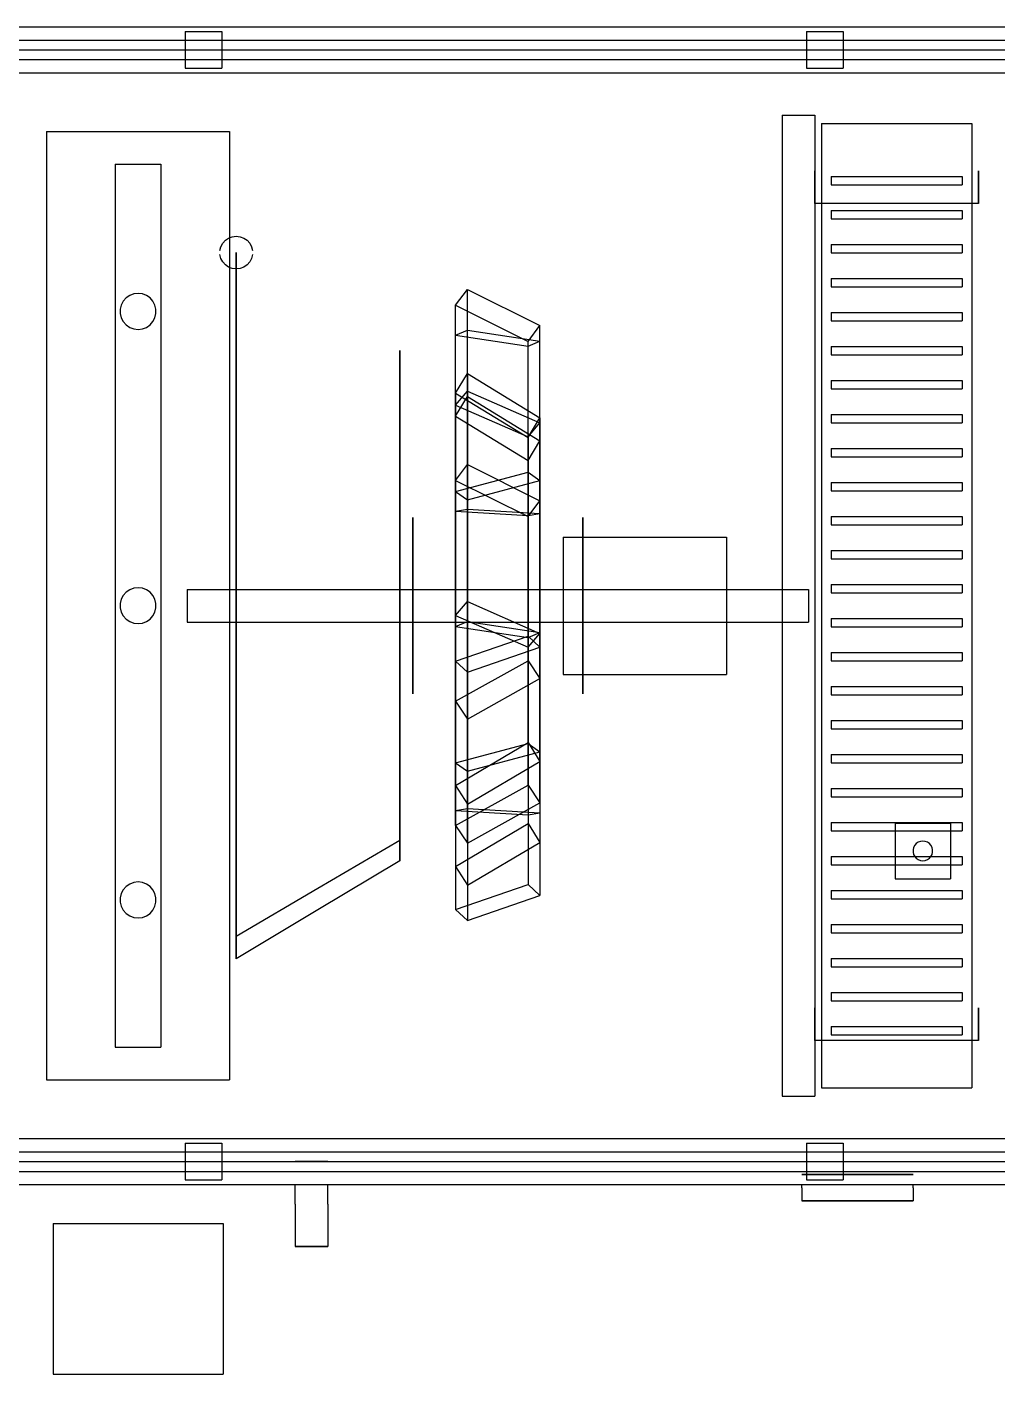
# Model space of a CAD drawing. Header units: millimetres. Extents: x -808 to -5, y -418 to 283.
# Drawn here: x -158.34 to -125.7, y -251.38 to -206.06 of the extents above; entities that cross this region are included whole.
import ezdxf

# ---------------------------------------------------------------- set-up
doc = ezdxf.new("R2010")
doc.units = ezdxf.units.MM
doc.layers.add('HIDDEN', color=8, linetype='Continuous')
doc.layers.add('VISIBLE', color=7, linetype='Continuous')

msp = doc.modelspace()

# ---------------------------------------------------------------- linework, layer by layer
at = {"layer": 'HIDDEN'}
for points in [[(-317.4, -206.059), (-97.4, -206.059)], [(-317.4, -206.059), (-97.4, -206.059)], [(-317.4, -206.059), (-97.4, -206.059)], [(-317.4, -206.499), (-97.4, -206.499)], [(-317.4, -206.499), (-97.4, -206.499)], [(-153.016, -206.213), (-151.784, -206.213)], [(-153.016, -206.213), (-151.784, -206.213)], [(-153.016, -206.213), (-153.016, -207.445)], [(-153.016, -206.213), (-153.016, -207.445)], [(-151.784, -206.213), (-151.784, -207.445)], [(-151.784, -206.213), (-151.784, -207.445)], [(-132.116, -206.213), (-130.884, -206.213)], [(-132.116, -206.213), (-130.884, -206.213)], [(-132.116, -206.213), (-132.116, -207.445)], [(-132.116, -206.213), (-132.116, -207.445)], [(-130.884, -206.213), (-130.884, -207.445)], [(-130.884, -206.213), (-130.884, -207.445)], [(-317.4, -206.829), (-97.4, -206.829)], [(-317.4, -206.829), (-97.4, -206.829)], [(-317.4, -206.829), (-97.4, -206.829)], [(-317.4, -206.829), (-97.4, -206.829)], [(-317.4, -206.829), (-97.4, -206.829)], [(-317.4, -206.829), (-97.4, -206.829)], [(-317.4, -207.159), (-97.4, -207.159)], [(-317.4, -207.159), (-97.4, -207.159)], [(-153.016, -207.445), (-151.784, -207.445)], [(-153.016, -207.445), (-151.784, -207.445)], [(-132.116, -207.445), (-130.884, -207.445)], [(-132.116, -207.445), (-130.884, -207.445)], [(-317.4, -207.599), (-97.4, -207.599)], [(-317.4, -207.599), (-97.4, -207.599)], [(-317.4, -207.599), (-97.4, -207.599)], [(-132.93, -209.029), (-131.83, -209.029)], [(-132.93, -209.029), (-131.83, -209.029)], [(-132.93, -209.029), (-132.93, -242.029)], [(-132.93, -209.029), (-132.93, -242.029)], [(-131.83, -209.029), (-131.83, -242.029)], [(-131.83, -209.029), (-131.83, -242.029)], [(-131.61, -209.304), (-126.55, -209.304)], [(-131.61, -209.304), (-126.55, -209.304)], [(-131.61, -209.304), (-131.61, -241.754)], [(-131.61, -209.304), (-131.61, -241.754)], [(-131.61, -209.304), (-126.55, -209.304)], [(-131.61, -209.304), (-126.55, -209.304)], [(-131.61, -209.304), (-131.61, -241.754)], [(-131.61, -209.304), (-131.61, -241.754)], [(-126.55, -209.304), (-126.55, -241.754)], [(-126.55, -209.304), (-126.55, -241.754)], [(-126.55, -209.304), (-126.55, -241.754)], [(-126.55, -209.304), (-126.55, -241.754)], [(-157.68, -209.579), (-151.52, -209.579)], [(-157.68, -209.579), (-151.52, -209.579)], [(-157.68, -209.579), (-157.68, -241.479)], [(-157.68, -209.579), (-157.68, -241.479)], [(-151.52, -209.579), (-151.52, -241.479)], [(-151.52, -209.579), (-151.52, -241.479)], [(-155.37, -210.679), (-153.83, -210.679)], [(-155.37, -210.679), (-153.83, -210.679)], [(-155.37, -210.679), (-155.37, -240.379)], [(-155.37, -210.679), (-155.37, -240.379)], [(-153.83, -210.679), (-153.83, -240.379)], [(-153.83, -210.679), (-153.83, -240.379)], [(-131.83, -210.899), (-131.83, -210.915)], [(-131.83, -210.915), (-131.83, -210.899)], [(-131.83, -210.899), (-131.83, -210.915)], [(-131.83, -210.915), (-131.83, -210.899)], [(-131.83, -210.915), (-131.83, -210.962)], [(-131.83, -210.962), (-131.83, -210.915)], [(-131.83, -210.915), (-131.83, -210.962)], [(-131.83, -210.962), (-131.83, -210.915)], [(-131.83, -210.962), (-131.83, -211.037)], [(-131.83, -211.037), (-131.83, -210.962)], [(-131.83, -210.962), (-131.83, -211.037)], [(-131.83, -211.037), (-131.83, -210.962)], [(-131.83, -211.037), (-131.83, -211.136)], [(-131.83, -211.136), (-131.83, -211.037)], [(-131.83, -211.037), (-131.83, -211.136)], [(-131.83, -211.136), (-131.83, -211.037)], [(-131.83, -211.136), (-131.83, -211.254)], [(-131.83, -211.254), (-131.83, -211.136)], [(-131.83, -211.136), (-131.83, -211.254)], [(-131.83, -211.254), (-131.83, -211.136)], [(-131.28, -211.091), (-126.88, -211.091)], [(-131.28, -211.091), (-126.88, -211.091)], [(-131.28, -211.091), (-131.28, -211.366)], [(-131.28, -211.091), (-131.28, -211.366)], [(-126.88, -211.091), (-126.88, -211.366)], [(-126.88, -211.091), (-126.88, -211.366)], [(-126.33, -210.899), (-126.33, -210.915)], [(-126.33, -210.915), (-126.33, -210.899)], [(-126.33, -210.899), (-126.33, -210.915)], [(-126.33, -210.915), (-126.33, -210.899)], [(-126.33, -210.915), (-126.33, -210.962)], [(-126.33, -210.962), (-126.33, -210.915)], [(-126.33, -210.915), (-126.33, -210.962)], [(-126.33, -210.962), (-126.33, -210.915)], [(-126.33, -210.962), (-126.33, -211.037)], [(-126.33, -211.037), (-126.33, -210.962)], [(-126.33, -210.962), (-126.33, -211.037)], [(-126.33, -211.037), (-126.33, -210.962)], [(-126.33, -211.037), (-126.33, -211.136)], [(-126.33, -211.136), (-126.33, -211.037)], [(-126.33, -211.037), (-126.33, -211.136)], [(-126.33, -211.136), (-126.33, -211.037)], [(-126.33, -211.136), (-126.33, -211.254)], [(-126.33, -211.254), (-126.33, -211.136)], [(-126.33, -211.136), (-126.33, -211.254)], [(-126.33, -211.254), (-126.33, -211.136)], [(-131.83, -211.254), (-131.83, -211.383)], [(-131.83, -211.383), (-131.83, -211.254)], [(-131.83, -211.254), (-131.83, -211.383)], [(-131.83, -211.383), (-131.83, -211.254)], [(-131.83, -211.383), (-131.83, -211.515)], [(-131.83, -211.515), (-131.83, -211.383)], [(-131.83, -211.383), (-131.83, -211.515)], [(-131.83, -211.515), (-131.83, -211.383)], [(-131.83, -211.515), (-131.83, -211.644)], [(-131.83, -211.644), (-131.83, -211.515)], [(-131.83, -211.515), (-131.83, -211.644)], [(-131.83, -211.644), (-131.83, -211.515)], [(-131.83, -211.644), (-131.83, -211.761)], [(-131.83, -211.761), (-131.83, -211.644)], [(-131.83, -211.644), (-131.83, -211.761)], [(-131.83, -211.761), (-131.83, -211.644)], [(-131.28, -211.366), (-126.88, -211.366)], [(-131.28, -211.366), (-126.88, -211.366)], [(-126.33, -211.254), (-126.33, -211.383)], [(-126.33, -211.383), (-126.33, -211.254)], [(-126.33, -211.254), (-126.33, -211.383)], [(-126.33, -211.383), (-126.33, -211.254)], [(-126.33, -211.383), (-126.33, -211.515)], [(-126.33, -211.515), (-126.33, -211.383)], [(-126.33, -211.383), (-126.33, -211.515)], [(-126.33, -211.515), (-126.33, -211.383)], [(-126.33, -211.515), (-126.33, -211.644)], [(-126.33, -211.644), (-126.33, -211.515)], [(-126.33, -211.515), (-126.33, -211.644)], [(-126.33, -211.644), (-126.33, -211.515)], [(-126.33, -211.644), (-126.33, -211.761)], [(-126.33, -211.761), (-126.33, -211.644)], [(-126.33, -211.644), (-126.33, -211.761)], [(-126.33, -211.761), (-126.33, -211.644)], [(-131.83, -211.761), (-131.83, -211.861)], [(-131.83, -211.861), (-131.83, -211.761)], [(-131.83, -211.761), (-131.83, -211.861)], [(-131.83, -211.861), (-131.83, -211.761)], [(-131.83, -211.861), (-131.83, -211.936)], [(-131.83, -211.936), (-131.83, -211.861)], [(-131.83, -211.861), (-131.83, -211.936)], [(-131.83, -211.936), (-131.83, -211.861)], [(-131.83, -211.936), (-131.83, -211.983)], [(-131.83, -211.983), (-131.83, -211.936)], [(-131.83, -211.936), (-131.83, -211.983)], [(-131.83, -211.983), (-131.83, -211.936)], [(-131.83, -211.983), (-131.83, -211.999)], [(-131.83, -211.999), (-131.83, -211.983)], [(-131.83, -211.983), (-131.83, -211.999)], [(-131.83, -211.999), (-131.83, -211.983)], [(-126.33, -211.999), (-131.83, -211.999)], [(-126.33, -211.999), (-131.83, -211.999)], [(-126.33, -211.761), (-126.33, -211.861)], [(-126.33, -211.861), (-126.33, -211.761)], [(-126.33, -211.761), (-126.33, -211.861)], [(-126.33, -211.861), (-126.33, -211.761)], [(-126.33, -211.861), (-126.33, -211.936)], [(-126.33, -211.936), (-126.33, -211.861)], [(-126.33, -211.861), (-126.33, -211.936)], [(-126.33, -211.936), (-126.33, -211.861)], [(-126.33, -211.936), (-126.33, -211.983)], [(-126.33, -211.983), (-126.33, -211.936)], [(-126.33, -211.936), (-126.33, -211.983)], [(-126.33, -211.983), (-126.33, -211.936)], [(-126.33, -211.983), (-126.33, -211.999)], [(-126.33, -211.999), (-126.33, -211.983)], [(-126.33, -211.983), (-126.33, -211.999)], [(-126.33, -211.999), (-126.33, -211.983)], [(-131.28, -212.235), (-126.88, -212.235)], [(-131.28, -212.235), (-126.88, -212.235)], [(-131.28, -212.235), (-131.28, -212.51)], [(-131.28, -212.235), (-131.28, -212.51)], [(-131.28, -212.51), (-126.88, -212.51)], [(-131.28, -212.51), (-126.88, -212.51)], [(-126.88, -212.235), (-126.88, -212.51)], [(-126.88, -212.235), (-126.88, -212.51)], [(-151.846, -213.583), (-151.814, -213.454)], [(-151.814, -213.454), (-151.753, -213.336)], [(-151.753, -213.336), (-151.665, -213.237)], [(-151.665, -213.237), (-151.556, -213.162)], [(-151.556, -213.162), (-151.432, -213.115)], [(-151.432, -213.115), (-151.3, -213.099)], [(-151.3, -213.099), (-151.168, -213.115)], [(-151.168, -213.115), (-151.044, -213.162)], [(-151.044, -213.162), (-150.935, -213.237)], [(-150.935, -213.237), (-150.847, -213.336)], [(-150.847, -213.336), (-150.786, -213.454)], [(-150.786, -213.454), (-150.754, -213.583)], [(-131.28, -213.379), (-126.88, -213.379)], [(-131.28, -213.379), (-126.88, -213.379)], [(-131.28, -213.379), (-131.28, -213.654)], [(-131.28, -213.379), (-131.28, -213.654)], [(-126.88, -213.379), (-126.88, -213.654)], [(-126.88, -213.379), (-126.88, -213.654)], [(-151.814, -213.844), (-151.846, -213.715)], [(-151.753, -213.961), (-151.814, -213.844)], [(-151.3, -213.649), (-151.3, -213.994)], [(-151.3, -213.994), (-151.3, -213.649)], [(-150.786, -213.844), (-150.847, -213.961)], [(-150.754, -213.715), (-150.786, -213.844)], [(-131.28, -213.654), (-126.88, -213.654)], [(-131.28, -213.654), (-126.88, -213.654)], [(-151.665, -214.061), (-151.753, -213.961)], [(-151.556, -214.136), (-151.665, -214.061)], [(-151.432, -214.183), (-151.556, -214.136)], [(-151.3, -214.199), (-151.432, -214.183)], [(-151.3, -213.994), (-151.3, -215.01)], [(-151.3, -215.01), (-151.3, -213.994)], [(-151.168, -214.183), (-151.3, -214.199)], [(-151.044, -214.136), (-151.168, -214.183)], [(-150.935, -214.061), (-151.044, -214.136)], [(-150.847, -213.961), (-150.935, -214.061)], [(-151.3, -214.394), (-151.3, -214.718)], [(-151.3, -214.718), (-151.3, -214.394)], [(-151.3, -214.718), (-151.3, -215.669)], [(-151.3, -215.669), (-151.3, -214.718)], [(-131.28, -214.523), (-126.88, -214.523)], [(-131.28, -214.523), (-126.88, -214.523)], [(-131.28, -214.523), (-131.28, -214.798)], [(-131.28, -214.523), (-131.28, -214.798)], [(-131.28, -214.798), (-126.88, -214.798)], [(-131.28, -214.798), (-126.88, -214.798)], [(-126.88, -214.523), (-126.88, -214.798)], [(-126.88, -214.523), (-126.88, -214.798)], [(-155.001, -215.176), (-155.098, -215.285)], [(-155.001, -215.176), (-155.098, -215.285)], [(-154.881, -215.093), (-155.001, -215.176)], [(-154.881, -215.093), (-155.001, -215.176)], [(-154.745, -215.041), (-154.881, -215.093)], [(-154.745, -215.041), (-154.881, -215.093)], [(-154.6, -215.024), (-154.745, -215.041)], [(-154.6, -215.024), (-154.745, -215.041)], [(-154.455, -215.041), (-154.6, -215.024)], [(-154.455, -215.041), (-154.6, -215.024)], [(-154.319, -215.093), (-154.455, -215.041)], [(-154.319, -215.093), (-154.455, -215.041)], [(-154.199, -215.176), (-154.319, -215.093)], [(-154.199, -215.176), (-154.319, -215.093)], [(-154.102, -215.285), (-154.199, -215.176)], [(-154.102, -215.285), (-154.199, -215.176)], [(-151.3, -215.01), (-151.3, -216.637)], [(-151.3, -216.637), (-151.3, -215.01)], [(-143.92, -215.422), (-143.518, -214.888)], [(-143.518, -214.888), (-141.08, -216.104)], [(-143.518, -220.782), (-143.518, -214.888)], [(-155.166, -215.414), (-155.201, -215.556)], [(-155.166, -215.414), (-155.201, -215.556)], [(-155.201, -215.556), (-155.201, -215.702)], [(-155.201, -215.556), (-155.201, -215.702)], [(-155.201, -215.702), (-155.166, -215.843)], [(-155.201, -215.702), (-155.166, -215.843)], [(-155.098, -215.285), (-155.166, -215.414)], [(-155.098, -215.285), (-155.166, -215.414)], [(-154.034, -215.414), (-154.102, -215.285)], [(-154.034, -215.414), (-154.102, -215.285)], [(-153.999, -215.556), (-154.034, -215.414)], [(-153.999, -215.556), (-154.034, -215.414)], [(-154.034, -215.843), (-153.999, -215.702)], [(-154.034, -215.843), (-153.999, -215.702)], [(-153.999, -215.702), (-153.999, -215.556)], [(-153.999, -215.702), (-153.999, -215.556)], [(-151.3, -215.669), (-151.3, -217.194)], [(-151.3, -217.194), (-151.3, -215.669)], [(-143.92, -215.422), (-141.482, -216.637)], [(-143.92, -221.315), (-143.92, -215.422)], [(-131.28, -215.667), (-126.88, -215.667)], [(-131.28, -215.667), (-126.88, -215.667)], [(-131.28, -215.667), (-131.28, -215.942)], [(-131.28, -215.667), (-131.28, -215.942)], [(-126.88, -215.667), (-126.88, -215.942)], [(-126.88, -215.667), (-126.88, -215.942)], [(-155.166, -215.843), (-155.098, -215.973)], [(-155.166, -215.843), (-155.098, -215.973)], [(-155.098, -215.973), (-155.001, -216.082)], [(-155.098, -215.973), (-155.001, -216.082)], [(-155.001, -216.082), (-154.881, -216.165)], [(-155.001, -216.082), (-154.881, -216.165)], [(-154.881, -216.165), (-154.745, -216.216)], [(-154.881, -216.165), (-154.745, -216.216)], [(-154.455, -216.216), (-154.319, -216.165)], [(-154.455, -216.216), (-154.319, -216.165)], [(-154.319, -216.165), (-154.199, -216.082)], [(-154.319, -216.165), (-154.199, -216.082)], [(-154.199, -216.082), (-154.102, -215.973)], [(-154.199, -216.082), (-154.102, -215.973)], [(-154.102, -215.973), (-154.034, -215.843)], [(-154.102, -215.973), (-154.034, -215.843)], [(-141.482, -216.637), (-141.08, -216.104)], [(-141.08, -221.997), (-141.08, -216.104)], [(-131.28, -215.942), (-126.88, -215.942)], [(-131.28, -215.942), (-126.88, -215.942)], [(-154.745, -216.216), (-154.6, -216.234)], [(-154.745, -216.216), (-154.6, -216.234)], [(-154.6, -216.234), (-154.455, -216.216)], [(-154.6, -216.234), (-154.455, -216.216)], [(-143.92, -216.424), (-143.518, -216.261)], [(-143.92, -216.424), (-141.482, -216.795)], [(-143.92, -226.226), (-143.92, -216.424)], [(-143.518, -216.261), (-141.08, -216.632)], [(-143.518, -226.063), (-143.518, -216.261)], [(-151.3, -216.637), (-151.3, -218.78)], [(-151.3, -218.78), (-151.3, -216.637)], [(-145.8, -216.949), (-145.8, -217.198)], [(-145.8, -217.198), (-145.8, -216.949)], [(-141.482, -216.795), (-141.08, -216.632)], [(-141.482, -222.531), (-141.482, -216.637)], [(-141.482, -226.598), (-141.482, -216.795)], [(-141.08, -226.435), (-141.08, -216.632)], [(-131.28, -216.811), (-126.88, -216.811)], [(-131.28, -216.811), (-126.88, -216.811)], [(-131.28, -216.811), (-131.28, -217.086)], [(-131.28, -216.811), (-131.28, -217.086)], [(-126.88, -216.811), (-126.88, -217.086)], [(-126.88, -216.811), (-126.88, -217.086)], [(-151.3, -217.194), (-151.3, -219.204)], [(-151.3, -219.204), (-151.3, -217.194)], [(-145.8, -217.198), (-145.8, -217.932)], [(-145.8, -217.932), (-145.8, -217.198)], [(-131.28, -217.086), (-126.88, -217.086)], [(-131.28, -217.086), (-126.88, -217.086)], [(-145.8, -217.629), (-145.8, -217.859)], [(-145.8, -217.859), (-145.8, -217.629)], [(-145.8, -217.859), (-145.8, -218.534)], [(-145.8, -218.534), (-145.8, -217.859)], [(-145.8, -217.932), (-145.8, -219.107)], [(-145.8, -219.107), (-145.8, -217.932)], [(-143.92, -218.376), (-143.518, -217.721)], [(-143.518, -217.721), (-141.08, -219.212)], [(-143.518, -217.721), (-143.518, -218.495)], [(-131.28, -217.955), (-126.88, -217.955)], [(-131.28, -217.955), (-126.88, -217.955)], [(-131.28, -217.955), (-131.28, -218.23)], [(-131.28, -217.955), (-131.28, -218.23)], [(-126.88, -217.955), (-126.88, -218.23)], [(-126.88, -217.955), (-126.88, -218.23)], [(-143.92, -218.783), (-143.518, -218.314)], [(-143.92, -218.376), (-141.482, -219.866)], [(-143.92, -218.376), (-143.92, -219.15)], [(-143.518, -218.314), (-141.08, -219.383)], [(-143.518, -218.314), (-143.518, -225.393)], [(-131.28, -218.23), (-126.88, -218.23)], [(-131.28, -218.23), (-126.88, -218.23)], [(-151.3, -218.78), (-151.3, -221.316)], [(-151.3, -221.316), (-151.3, -218.78)], [(-145.8, -218.534), (-145.8, -219.616)], [(-145.8, -219.616), (-145.8, -218.534)], [(-143.92, -219.15), (-143.518, -218.495)], [(-143.92, -218.783), (-141.482, -219.852)], [(-143.92, -218.783), (-143.92, -225.862)], [(-143.518, -218.495), (-141.08, -219.986)], [(-151.3, -219.204), (-151.3, -221.58)], [(-151.3, -221.58), (-151.3, -219.204)], [(-145.8, -219.107), (-145.8, -220.655)], [(-145.8, -220.655), (-145.8, -219.107)], [(-143.92, -219.15), (-141.482, -220.64)], [(-141.482, -219.866), (-141.08, -219.212)], [(-141.08, -219.212), (-141.08, -219.986)], [(-131.28, -219.099), (-126.88, -219.099)], [(-131.28, -219.099), (-126.88, -219.099)], [(-131.28, -219.099), (-131.28, -219.374)], [(-131.28, -219.099), (-131.28, -219.374)], [(-126.88, -219.099), (-126.88, -219.374)], [(-126.88, -219.099), (-126.88, -219.374)], [(-145.8, -219.616), (-145.8, -221.041)], [(-145.8, -221.041), (-145.8, -219.616)], [(-141.482, -219.852), (-141.08, -219.383)], [(-141.08, -219.383), (-141.08, -226.461)], [(-131.28, -219.374), (-126.88, -219.374)], [(-131.28, -219.374), (-126.88, -219.374)], [(-141.482, -219.852), (-141.482, -226.93)], [(-141.482, -219.866), (-141.482, -220.64)], [(-141.482, -220.64), (-141.08, -219.986)], [(-131.28, -220.243), (-126.88, -220.243)], [(-131.28, -220.243), (-126.88, -220.243)], [(-131.28, -220.243), (-131.28, -220.518)], [(-131.28, -220.243), (-131.28, -220.518)], [(-126.88, -220.243), (-126.88, -220.518)], [(-126.88, -220.243), (-126.88, -220.518)], [(-145.8, -220.655), (-145.8, -222.486)], [(-145.8, -222.486), (-145.8, -220.655)], [(-131.28, -220.518), (-126.88, -220.518)], [(-131.28, -220.518), (-126.88, -220.518)], [(-145.8, -221.041), (-145.8, -222.728)], [(-145.8, -222.728), (-145.8, -221.041)], [(-143.92, -221.315), (-143.518, -220.782)], [(-143.92, -221.686), (-141.482, -221.039)], [(-143.518, -220.782), (-141.08, -221.997)], [(-141.482, -230.165), (-141.482, -221.039)], [(-141.482, -221.039), (-141.08, -221.323)], [(-151.3, -221.316), (-151.3, -224.097)], [(-151.3, -224.097), (-151.3, -221.316)], [(-151.3, -221.58), (-151.3, -224.187)], [(-151.3, -224.187), (-151.3, -221.58)], [(-143.92, -221.315), (-141.482, -222.531)], [(-143.518, -221.969), (-141.08, -221.323)], [(-141.08, -230.449), (-141.08, -221.323)], [(-131.28, -221.387), (-126.88, -221.387)], [(-131.28, -221.387), (-126.88, -221.387)], [(-131.28, -221.387), (-131.28, -221.662)], [(-131.28, -221.387), (-131.28, -221.662)], [(-126.88, -221.387), (-126.88, -221.662)], [(-126.88, -221.387), (-126.88, -221.662)], [(-143.92, -230.811), (-143.92, -221.686)], [(-143.92, -221.686), (-143.518, -221.969)], [(-143.518, -231.095), (-143.518, -221.969)], [(-141.482, -222.531), (-141.08, -221.997)], [(-131.28, -221.662), (-126.88, -221.662)], [(-131.28, -221.662), (-126.88, -221.662)], [(-145.8, -222.486), (-145.8, -224.495)], [(-145.8, -224.495), (-145.8, -222.486)], [(-143.92, -222.347), (-143.518, -222.283)], [(-143.92, -222.347), (-141.482, -222.493)], [(-143.92, -222.347), (-143.92, -232.419)], [(-143.518, -222.283), (-141.08, -222.429)], [(-143.518, -222.283), (-143.518, -232.354)], [(-141.482, -222.493), (-141.08, -222.429)], [(-141.482, -222.493), (-141.482, -232.565)], [(-141.08, -222.429), (-141.08, -232.501)], [(-145.8, -222.728), (-145.8, -224.577)], [(-145.8, -224.577), (-145.8, -222.728)], [(-145.36, -222.559), (-145.36, -222.642)], [(-145.36, -222.648), (-145.36, -222.559)], [(-145.36, -222.642), (-145.36, -222.894)], [(-145.36, -222.905), (-145.36, -222.648)], [(-145.36, -222.894), (-145.36, -223.298)], [(-145.36, -223.314), (-145.36, -222.905)], [(-139.64, -222.559), (-139.64, -222.642)], [(-139.64, -222.648), (-139.64, -222.559)], [(-139.64, -222.642), (-139.64, -222.894)], [(-139.64, -222.905), (-139.64, -222.648)], [(-139.64, -222.894), (-139.64, -223.298)], [(-139.64, -223.314), (-139.64, -222.905)], [(-131.28, -222.531), (-126.88, -222.531)], [(-131.28, -222.531), (-126.88, -222.531)], [(-131.28, -222.531), (-131.28, -222.806)], [(-131.28, -222.531), (-131.28, -222.806)], [(-131.28, -222.806), (-126.88, -222.806)], [(-131.28, -222.806), (-126.88, -222.806)], [(-126.88, -222.531), (-126.88, -222.806)], [(-126.88, -222.531), (-126.88, -222.806)], [(-145.36, -223.298), (-145.36, -223.832)], [(-145.36, -223.852), (-145.36, -223.314)], [(-140.3, -223.219), (-134.8, -223.219)], [(-140.3, -223.219), (-134.8, -223.219)], [(-140.3, -223.219), (-140.3, -227.839)], [(-140.3, -223.219), (-140.3, -227.839)], [(-139.64, -223.298), (-139.64, -223.832)], [(-139.64, -223.852), (-139.64, -223.314)], [(-134.8, -223.219), (-134.8, -227.839)], [(-134.8, -223.219), (-134.8, -227.839)], [(-145.36, -223.832), (-145.36, -224.465)], [(-145.36, -224.487), (-145.36, -223.852)], [(-139.64, -223.832), (-139.64, -224.465)], [(-139.64, -224.487), (-139.64, -223.852)], [(-131.28, -223.675), (-126.88, -223.675)], [(-131.28, -223.675), (-126.88, -223.675)], [(-131.28, -223.675), (-131.28, -223.95)], [(-131.28, -223.675), (-131.28, -223.95)], [(-126.88, -223.675), (-126.88, -223.95)], [(-126.88, -223.675), (-126.88, -223.95)], [(-151.3, -224.097), (-151.3, -226.961)], [(-151.3, -226.961), (-151.3, -224.097)], [(-151.3, -224.187), (-151.3, -226.871)], [(-151.3, -226.871), (-151.3, -224.187)], [(-131.28, -223.95), (-126.88, -223.95)], [(-131.28, -223.95), (-126.88, -223.95)], [(-145.8, -224.495), (-145.8, -226.563)], [(-145.8, -226.563), (-145.8, -224.495)], [(-145.8, -224.577), (-145.8, -226.481)], [(-145.8, -226.481), (-145.8, -224.577)], [(-145.36, -224.465), (-145.36, -225.159)], [(-145.36, -225.183), (-145.36, -224.487)], [(-139.64, -224.465), (-139.64, -225.159)], [(-139.64, -225.183), (-139.64, -224.487)], [(-155.098, -225.185), (-155.166, -225.314)], [(-155.098, -225.185), (-155.166, -225.314)], [(-155.001, -225.076), (-155.098, -225.185)], [(-155.001, -225.076), (-155.098, -225.185)], [(-154.881, -224.993), (-155.001, -225.076)], [(-154.881, -224.993), (-155.001, -225.076)], [(-154.745, -224.941), (-154.881, -224.993)], [(-154.745, -224.941), (-154.881, -224.993)], [(-154.6, -224.924), (-154.745, -224.941)], [(-154.6, -224.924), (-154.745, -224.941)], [(-154.455, -224.941), (-154.6, -224.924)], [(-154.455, -224.941), (-154.6, -224.924)], [(-154.319, -224.993), (-154.455, -224.941)], [(-154.319, -224.993), (-154.455, -224.941)], [(-154.199, -225.076), (-154.319, -224.993)], [(-154.199, -225.076), (-154.319, -224.993)], [(-154.102, -225.185), (-154.199, -225.076)], [(-154.102, -225.185), (-154.199, -225.076)], [(-154.034, -225.314), (-154.102, -225.185)], [(-154.034, -225.314), (-154.102, -225.185)], [(-152.95, -224.979), (-132.05, -224.979)], [(-152.95, -224.979), (-132.05, -224.979)], [(-152.95, -224.979), (-152.95, -226.079)], [(-152.95, -224.979), (-152.95, -226.079)], [(-145.36, -225.159), (-145.36, -225.875)], [(-145.36, -225.899), (-145.36, -225.183)], [(-139.64, -225.159), (-139.64, -225.875)], [(-139.64, -225.899), (-139.64, -225.183)], [(-132.05, -224.979), (-132.05, -226.079)], [(-132.05, -224.979), (-132.05, -226.079)], [(-131.28, -224.819), (-126.88, -224.819)], [(-131.28, -224.819), (-126.88, -224.819)], [(-131.28, -224.819), (-131.28, -225.094)], [(-131.28, -224.819), (-131.28, -225.094)], [(-131.28, -225.094), (-126.88, -225.094)], [(-131.28, -225.094), (-126.88, -225.094)], [(-126.88, -224.819), (-126.88, -225.094)], [(-126.88, -224.819), (-126.88, -225.094)], [(-155.166, -225.314), (-155.201, -225.456)], [(-155.166, -225.314), (-155.201, -225.456)], [(-155.201, -225.456), (-155.201, -225.602)], [(-155.201, -225.456), (-155.201, -225.602)], [(-155.201, -225.602), (-155.166, -225.743)], [(-155.201, -225.602), (-155.166, -225.743)], [(-153.999, -225.456), (-154.034, -225.314)], [(-153.999, -225.456), (-154.034, -225.314)], [(-154.034, -225.743), (-153.999, -225.602)], [(-154.034, -225.743), (-153.999, -225.602)], [(-153.999, -225.602), (-153.999, -225.456)], [(-153.999, -225.602), (-153.999, -225.456)], [(-143.92, -225.862), (-143.518, -225.393)], [(-143.518, -225.393), (-141.08, -226.461)], [(-155.166, -225.743), (-155.098, -225.873)], [(-155.166, -225.743), (-155.098, -225.873)], [(-155.098, -225.873), (-155.001, -225.982)], [(-155.098, -225.873), (-155.001, -225.982)], [(-155.001, -225.982), (-154.881, -226.065)], [(-155.001, -225.982), (-154.881, -226.065)], [(-154.881, -226.065), (-154.745, -226.116)], [(-154.881, -226.065), (-154.745, -226.116)], [(-154.745, -226.116), (-154.6, -226.134)], [(-154.745, -226.116), (-154.6, -226.134)], [(-154.6, -226.134), (-154.455, -226.116)], [(-154.6, -226.134), (-154.455, -226.116)], [(-154.455, -226.116), (-154.319, -226.065)], [(-154.455, -226.116), (-154.319, -226.065)], [(-154.319, -226.065), (-154.199, -225.982)], [(-154.319, -226.065), (-154.199, -225.982)], [(-154.199, -225.982), (-154.102, -225.873)], [(-154.199, -225.982), (-154.102, -225.873)], [(-154.102, -225.873), (-154.034, -225.743)], [(-154.102, -225.873), (-154.034, -225.743)], [(-152.95, -226.079), (-132.05, -226.079)], [(-152.95, -226.079), (-132.05, -226.079)], [(-145.36, -225.875), (-145.36, -226.571)], [(-145.36, -226.593), (-145.36, -225.899)], [(-143.92, -225.862), (-141.482, -226.93)], [(-143.92, -226.226), (-143.518, -226.063)], [(-143.518, -226.063), (-141.08, -226.435)], [(-139.64, -225.875), (-139.64, -226.571)], [(-139.64, -226.593), (-139.64, -225.899)], [(-131.28, -225.963), (-126.88, -225.963)], [(-131.28, -225.963), (-126.88, -225.963)], [(-131.28, -225.963), (-131.28, -226.238)], [(-131.28, -225.963), (-131.28, -226.238)], [(-126.88, -225.963), (-126.88, -226.238)], [(-126.88, -225.963), (-126.88, -226.238)], [(-145.8, -226.481), (-145.8, -228.33)], [(-145.8, -228.33), (-145.8, -226.481)], [(-145.8, -226.563), (-145.8, -228.571)], [(-145.8, -228.571), (-145.8, -226.563)], [(-145.36, -226.571), (-145.36, -227.206)], [(-145.36, -227.226), (-145.36, -226.593)], [(-143.92, -226.226), (-141.482, -226.598)], [(-143.92, -227.4), (-141.482, -226.555)], [(-141.482, -226.598), (-141.08, -226.435)], [(-141.482, -226.93), (-141.08, -226.461)], [(-141.482, -226.555), (-141.482, -234.907)], [(-141.482, -226.555), (-141.08, -226.926)], [(-139.64, -226.571), (-139.64, -227.206)], [(-139.64, -227.226), (-139.64, -226.593)], [(-131.28, -226.238), (-126.88, -226.238)], [(-131.28, -226.238), (-126.88, -226.238)], [(-151.3, -226.871), (-151.3, -229.477)], [(-151.3, -229.477), (-151.3, -226.871)], [(-151.3, -226.961), (-151.3, -229.742)], [(-151.3, -229.742), (-151.3, -226.961)], [(-143.518, -227.77), (-141.08, -226.926)], [(-141.08, -226.926), (-141.08, -235.278)], [(-145.36, -227.206), (-145.36, -227.744)], [(-145.36, -227.76), (-145.36, -227.226)], [(-143.92, -228.746), (-141.482, -227.384)], [(-143.92, -227.4), (-143.92, -235.751)], [(-143.92, -227.4), (-143.518, -227.77)], [(-141.482, -231.563), (-141.482, -227.384)], [(-141.482, -227.384), (-141.08, -227.982)], [(-139.64, -227.206), (-139.64, -227.744)], [(-139.64, -227.76), (-139.64, -227.226)], [(-131.28, -227.107), (-126.88, -227.107)], [(-131.28, -227.107), (-126.88, -227.107)], [(-131.28, -227.107), (-131.28, -227.382)], [(-131.28, -227.107), (-131.28, -227.382)], [(-131.28, -227.382), (-126.88, -227.382)], [(-131.28, -227.382), (-126.88, -227.382)], [(-126.88, -227.107), (-126.88, -227.382)], [(-126.88, -227.107), (-126.88, -227.382)], [(-145.36, -227.744), (-145.36, -228.153)], [(-145.36, -228.164), (-145.36, -227.76)], [(-143.518, -227.77), (-143.518, -236.122)], [(-140.3, -227.839), (-134.8, -227.839)], [(-140.3, -227.839), (-134.8, -227.839)], [(-139.64, -227.744), (-139.64, -228.153)], [(-139.64, -228.164), (-139.64, -227.76)], [(-145.8, -228.33), (-145.8, -230.016)], [(-145.8, -230.016), (-145.8, -228.33)], [(-145.36, -228.153), (-145.36, -228.41)], [(-145.36, -228.415), (-145.36, -228.164)], [(-145.36, -228.41), (-145.36, -228.499)], [(-143.518, -229.344), (-141.08, -227.982)], [(-141.08, -232.16), (-141.08, -227.982)], [(-139.64, -228.153), (-139.64, -228.41)], [(-139.64, -228.415), (-139.64, -228.164)], [(-139.64, -228.41), (-139.64, -228.499)], [(-131.28, -228.251), (-126.88, -228.251)], [(-131.28, -228.251), (-126.88, -228.251)], [(-131.28, -228.251), (-131.28, -228.526)], [(-131.28, -228.251), (-131.28, -228.526)], [(-126.88, -228.251), (-126.88, -228.526)], [(-126.88, -228.251), (-126.88, -228.526)], [(-145.8, -228.571), (-145.8, -230.403)], [(-145.8, -230.403), (-145.8, -228.571)], [(-145.36, -228.499), (-145.36, -228.415)], [(-143.92, -232.924), (-143.92, -228.746)], [(-143.92, -228.746), (-143.518, -229.344)], [(-139.64, -228.499), (-139.64, -228.415)], [(-131.28, -228.526), (-126.88, -228.526)], [(-131.28, -228.526), (-126.88, -228.526)], [(-151.3, -229.477), (-151.3, -231.854)], [(-151.3, -231.854), (-151.3, -229.477)], [(-151.3, -229.742), (-151.3, -232.277)], [(-151.3, -232.277), (-151.3, -229.742)], [(-143.518, -233.522), (-143.518, -229.344)], [(-131.28, -229.395), (-126.88, -229.395)], [(-131.28, -229.395), (-126.88, -229.395)], [(-131.28, -229.395), (-131.28, -229.67)], [(-131.28, -229.395), (-131.28, -229.67)], [(-131.28, -229.67), (-126.88, -229.67)], [(-131.28, -229.67), (-126.88, -229.67)], [(-126.88, -229.395), (-126.88, -229.67)], [(-126.88, -229.395), (-126.88, -229.67)], [(-145.8, -230.016), (-145.8, -231.442)], [(-145.8, -231.442), (-145.8, -230.016)], [(-143.92, -231.577), (-141.482, -230.137)], [(-143.92, -230.811), (-141.482, -230.165)], [(-141.482, -230.137), (-141.482, -232.861)], [(-141.482, -230.137), (-141.08, -230.769)], [(-141.482, -230.165), (-141.08, -230.449)], [(-145.8, -230.403), (-145.8, -231.951)], [(-145.8, -231.951), (-145.8, -230.403)], [(-143.518, -231.095), (-141.08, -230.449)], [(-131.28, -230.539), (-126.88, -230.539)], [(-131.28, -230.539), (-126.88, -230.539)], [(-131.28, -230.539), (-131.28, -230.814)], [(-131.28, -230.539), (-131.28, -230.814)], [(-126.88, -230.539), (-126.88, -230.814)], [(-126.88, -230.539), (-126.88, -230.814)], [(-143.92, -230.811), (-143.518, -231.095)], [(-143.518, -232.209), (-141.08, -230.769)], [(-141.08, -230.769), (-141.08, -233.493)], [(-131.28, -230.814), (-126.88, -230.814)], [(-131.28, -230.814), (-126.88, -230.814)], [(-145.8, -231.442), (-145.8, -232.524)], [(-145.8, -232.524), (-145.8, -231.442)], [(-143.92, -232.924), (-141.482, -231.563)], [(-143.92, -231.577), (-143.92, -234.301)], [(-143.92, -231.577), (-143.518, -232.209)], [(-141.482, -231.563), (-141.08, -232.16)], [(-151.3, -231.854), (-151.3, -233.863)], [(-151.3, -233.863), (-151.3, -231.854)], [(-145.8, -231.951), (-145.8, -233.126)], [(-145.8, -233.126), (-145.8, -231.951)], [(-131.28, -231.683), (-126.88, -231.683)], [(-131.28, -231.683), (-126.88, -231.683)], [(-131.28, -231.683), (-131.28, -231.958)], [(-131.28, -231.683), (-131.28, -231.958)], [(-131.28, -231.958), (-126.88, -231.958)], [(-131.28, -231.958), (-126.88, -231.958)], [(-126.88, -231.683), (-126.88, -231.958)], [(-126.88, -231.683), (-126.88, -231.958)], [(-151.3, -232.277), (-151.3, -234.421)], [(-151.3, -234.421), (-151.3, -232.277)], [(-143.92, -232.419), (-143.518, -232.354)], [(-143.92, -232.419), (-141.482, -232.565)], [(-143.518, -233.522), (-141.08, -232.16)], [(-143.518, -232.209), (-143.518, -234.933)], [(-143.518, -232.354), (-141.08, -232.501)], [(-145.8, -232.524), (-145.8, -233.199)], [(-145.8, -233.199), (-145.8, -232.524)], [(-143.92, -234.301), (-141.482, -232.861)], [(-143.92, -232.924), (-143.518, -233.522)], [(-141.482, -232.565), (-141.08, -232.501)], [(-141.482, -232.861), (-141.08, -233.493)], [(-131.28, -232.827), (-126.88, -232.827)], [(-131.28, -232.827), (-126.88, -232.827)], [(-131.28, -232.827), (-131.28, -233.102)], [(-131.28, -232.827), (-131.28, -233.102)], [(-129.135, -232.844), (-127.265, -232.844)], [(-129.135, -232.844), (-127.265, -232.844)], [(-129.135, -232.844), (-129.135, -234.714)], [(-129.135, -232.844), (-129.135, -234.714)], [(-127.265, -232.844), (-127.265, -234.714)], [(-127.265, -232.844), (-127.265, -234.714)], [(-126.88, -232.827), (-126.88, -233.102)], [(-126.88, -232.827), (-126.88, -233.102)], [(-145.8, -233.126), (-145.8, -233.86)], [(-145.8, -233.86), (-145.8, -233.126)], [(-145.8, -233.199), (-145.8, -233.428)], [(-145.8, -233.428), (-145.8, -233.199)], [(-131.28, -233.102), (-126.88, -233.102)], [(-131.28, -233.102), (-126.88, -233.102)], [(-145.8, -233.428), (-148.55, -235.046)], [(-143.518, -234.933), (-141.08, -233.493)], [(-128.509, -233.662), (-128.528, -233.739)], [(-128.509, -233.662), (-128.528, -233.739)], [(-128.528, -233.739), (-128.528, -233.819)], [(-128.528, -233.739), (-128.528, -233.819)], [(-128.528, -233.819), (-128.509, -233.896)], [(-128.528, -233.819), (-128.509, -233.896)], [(-128.472, -233.591), (-128.509, -233.662)], [(-128.472, -233.591), (-128.509, -233.662)], [(-128.419, -233.532), (-128.472, -233.591)], [(-128.419, -233.532), (-128.472, -233.591)], [(-128.353, -233.487), (-128.419, -233.532)], [(-128.353, -233.487), (-128.419, -233.532)], [(-128.279, -233.458), (-128.353, -233.487)], [(-128.279, -233.458), (-128.353, -233.487)], [(-128.2, -233.449), (-128.279, -233.458)], [(-128.2, -233.449), (-128.279, -233.458)], [(-128.121, -233.458), (-128.2, -233.449)], [(-128.121, -233.458), (-128.2, -233.449)], [(-128.047, -233.487), (-128.121, -233.458)], [(-128.047, -233.487), (-128.121, -233.458)], [(-127.981, -233.532), (-128.047, -233.487)], [(-127.981, -233.532), (-128.047, -233.487)], [(-127.928, -233.591), (-127.981, -233.532)], [(-127.928, -233.591), (-127.981, -233.532)], [(-127.891, -233.662), (-127.928, -233.591)], [(-127.891, -233.662), (-127.928, -233.591)], [(-127.872, -233.739), (-127.891, -233.662)], [(-127.872, -233.739), (-127.891, -233.662)], [(-127.891, -233.896), (-127.872, -233.819)], [(-127.891, -233.896), (-127.872, -233.819)], [(-127.872, -233.819), (-127.872, -233.739)], [(-127.872, -233.819), (-127.872, -233.739)], [(-151.3, -233.863), (-151.3, -235.388)], [(-151.3, -235.388), (-151.3, -233.863)], [(-145.8, -234.109), (-148.55, -235.759)], [(-145.8, -233.86), (-145.8, -234.109)], [(-145.8, -234.109), (-145.8, -233.86)], [(-143.92, -234.301), (-143.518, -234.933)], [(-131.28, -233.971), (-126.88, -233.971)], [(-131.28, -233.971), (-126.88, -233.971)], [(-131.28, -233.971), (-131.28, -234.246)], [(-131.28, -233.971), (-131.28, -234.246)], [(-131.28, -234.246), (-126.88, -234.246)], [(-131.28, -234.246), (-126.88, -234.246)], [(-128.509, -233.896), (-128.472, -233.966)], [(-128.509, -233.896), (-128.472, -233.966)], [(-128.472, -233.966), (-128.419, -234.026)], [(-128.472, -233.966), (-128.419, -234.026)], [(-128.419, -234.026), (-128.353, -234.071)], [(-128.419, -234.026), (-128.353, -234.071)], [(-128.353, -234.071), (-128.279, -234.099)], [(-128.353, -234.071), (-128.279, -234.099)], [(-128.279, -234.099), (-128.2, -234.109)], [(-128.279, -234.099), (-128.2, -234.109)], [(-128.2, -234.109), (-128.121, -234.099)], [(-128.2, -234.109), (-128.121, -234.099)], [(-128.121, -234.099), (-128.047, -234.071)], [(-128.121, -234.099), (-128.047, -234.071)], [(-128.047, -234.071), (-127.981, -234.026)], [(-128.047, -234.071), (-127.981, -234.026)], [(-127.981, -234.026), (-127.928, -233.966)], [(-127.981, -234.026), (-127.928, -233.966)], [(-127.928, -233.966), (-127.891, -233.896)], [(-127.928, -233.966), (-127.891, -233.896)], [(-126.88, -233.971), (-126.88, -234.246)], [(-126.88, -233.971), (-126.88, -234.246)], [(-151.3, -234.421), (-151.3, -236.048)], [(-151.3, -236.048), (-151.3, -234.421)], [(-129.135, -234.714), (-127.265, -234.714)], [(-129.135, -234.714), (-127.265, -234.714)], [(-155.098, -235.085), (-155.166, -235.214)], [(-155.098, -235.085), (-155.166, -235.214)], [(-155.001, -234.976), (-155.098, -235.085)], [(-155.001, -234.976), (-155.098, -235.085)], [(-154.881, -234.893), (-155.001, -234.976)], [(-154.881, -234.893), (-155.001, -234.976)], [(-154.745, -234.841), (-154.881, -234.893)], [(-154.745, -234.841), (-154.881, -234.893)], [(-154.6, -234.824), (-154.745, -234.841)], [(-154.6, -234.824), (-154.745, -234.841)], [(-154.455, -234.841), (-154.6, -234.824)], [(-154.455, -234.841), (-154.6, -234.824)], [(-154.319, -234.893), (-154.455, -234.841)], [(-154.319, -234.893), (-154.455, -234.841)], [(-154.199, -234.976), (-154.319, -234.893)], [(-154.199, -234.976), (-154.319, -234.893)], [(-154.102, -235.085), (-154.199, -234.976)], [(-154.102, -235.085), (-154.199, -234.976)], [(-154.034, -235.214), (-154.102, -235.085)], [(-154.034, -235.214), (-154.102, -235.085)], [(-148.55, -235.046), (-151.3, -236.664)], [(-143.92, -235.751), (-141.482, -234.907)], [(-141.482, -234.907), (-141.08, -235.278)], [(-131.28, -235.115), (-126.88, -235.115)], [(-131.28, -235.115), (-126.88, -235.115)], [(-131.28, -235.115), (-131.28, -235.39)], [(-131.28, -235.115), (-131.28, -235.39)], [(-126.88, -235.115), (-126.88, -235.39)], [(-126.88, -235.115), (-126.88, -235.39)], [(-155.166, -235.214), (-155.201, -235.356)], [(-155.166, -235.214), (-155.201, -235.356)], [(-155.201, -235.356), (-155.201, -235.502)], [(-155.201, -235.356), (-155.201, -235.502)], [(-155.201, -235.502), (-155.166, -235.643)], [(-155.201, -235.502), (-155.166, -235.643)], [(-155.166, -235.643), (-155.098, -235.773)], [(-155.166, -235.643), (-155.098, -235.773)], [(-154.102, -235.773), (-154.034, -235.643)], [(-154.102, -235.773), (-154.034, -235.643)], [(-153.999, -235.356), (-154.034, -235.214)], [(-153.999, -235.356), (-154.034, -235.214)], [(-154.034, -235.643), (-153.999, -235.502)], [(-154.034, -235.643), (-153.999, -235.502)], [(-153.999, -235.502), (-153.999, -235.356)], [(-153.999, -235.502), (-153.999, -235.356)], [(-151.3, -235.388), (-151.3, -236.34)], [(-151.3, -236.34), (-151.3, -235.388)], [(-143.518, -236.122), (-141.08, -235.278)], [(-131.28, -235.39), (-126.88, -235.39)], [(-131.28, -235.39), (-126.88, -235.39)], [(-155.098, -235.773), (-155.001, -235.882)], [(-155.098, -235.773), (-155.001, -235.882)], [(-155.001, -235.882), (-154.881, -235.965)], [(-155.001, -235.882), (-154.881, -235.965)], [(-154.881, -235.965), (-154.745, -236.016)], [(-154.881, -235.965), (-154.745, -236.016)], [(-154.745, -236.016), (-154.6, -236.034)], [(-154.745, -236.016), (-154.6, -236.034)], [(-154.6, -236.034), (-154.455, -236.016)], [(-154.6, -236.034), (-154.455, -236.016)], [(-154.455, -236.016), (-154.319, -235.965)], [(-154.455, -236.016), (-154.319, -235.965)], [(-154.319, -235.965), (-154.199, -235.882)], [(-154.319, -235.965), (-154.199, -235.882)], [(-154.199, -235.882), (-154.102, -235.773)], [(-154.199, -235.882), (-154.102, -235.773)], [(-148.55, -235.759), (-151.3, -237.409)], [(-151.3, -236.048), (-151.3, -237.064)], [(-151.3, -237.064), (-151.3, -236.048)], [(-143.92, -235.751), (-143.518, -236.122)], [(-151.3, -236.34), (-151.3, -236.664)], [(-151.3, -236.664), (-151.3, -236.34)], [(-131.28, -236.259), (-126.88, -236.259)], [(-131.28, -236.259), (-126.88, -236.259)], [(-131.28, -236.259), (-131.28, -236.534)], [(-131.28, -236.259), (-131.28, -236.534)], [(-131.28, -236.534), (-126.88, -236.534)], [(-131.28, -236.534), (-126.88, -236.534)], [(-126.88, -236.259), (-126.88, -236.534)], [(-126.88, -236.259), (-126.88, -236.534)], [(-151.3, -237.064), (-151.3, -237.409)], [(-151.3, -237.409), (-151.3, -237.064)], [(-131.28, -237.403), (-126.88, -237.403)], [(-131.28, -237.403), (-126.88, -237.403)], [(-131.28, -237.403), (-131.28, -237.678)], [(-131.28, -237.403), (-131.28, -237.678)], [(-126.88, -237.403), (-126.88, -237.678)], [(-126.88, -237.403), (-126.88, -237.678)], [(-131.28, -237.678), (-126.88, -237.678)], [(-131.28, -237.678), (-126.88, -237.678)], [(-131.28, -238.547), (-126.88, -238.547)], [(-131.28, -238.547), (-126.88, -238.547)], [(-131.28, -238.547), (-131.28, -238.822)], [(-131.28, -238.547), (-131.28, -238.822)], [(-131.28, -238.822), (-126.88, -238.822)], [(-131.28, -238.822), (-126.88, -238.822)], [(-126.88, -238.547), (-126.88, -238.822)], [(-126.88, -238.547), (-126.88, -238.822)], [(-131.83, -239.059), (-131.83, -239.075)], [(-131.83, -239.075), (-131.83, -239.059)], [(-131.83, -239.059), (-131.83, -239.075)], [(-131.83, -239.075), (-131.83, -239.059)], [(-131.83, -239.075), (-131.83, -239.122)], [(-131.83, -239.122), (-131.83, -239.075)], [(-131.83, -239.075), (-131.83, -239.122)], [(-131.83, -239.122), (-131.83, -239.075)], [(-131.83, -239.122), (-131.83, -239.197)], [(-131.83, -239.197), (-131.83, -239.122)], [(-131.83, -239.122), (-131.83, -239.197)], [(-131.83, -239.197), (-131.83, -239.122)], [(-131.83, -239.197), (-131.83, -239.296)], [(-131.83, -239.296), (-131.83, -239.197)], [(-131.83, -239.197), (-131.83, -239.296)], [(-131.83, -239.296), (-131.83, -239.197)], [(-126.33, -239.059), (-126.33, -239.075)], [(-126.33, -239.075), (-126.33, -239.059)], [(-126.33, -239.059), (-126.33, -239.075)], [(-126.33, -239.075), (-126.33, -239.059)], [(-126.33, -239.075), (-126.33, -239.122)], [(-126.33, -239.122), (-126.33, -239.075)], [(-126.33, -239.075), (-126.33, -239.122)], [(-126.33, -239.122), (-126.33, -239.075)], [(-126.33, -239.122), (-126.33, -239.197)], [(-126.33, -239.197), (-126.33, -239.122)], [(-126.33, -239.122), (-126.33, -239.197)], [(-126.33, -239.197), (-126.33, -239.122)], [(-126.33, -239.197), (-126.33, -239.296)], [(-126.33, -239.296), (-126.33, -239.197)], [(-126.33, -239.197), (-126.33, -239.296)], [(-126.33, -239.296), (-126.33, -239.197)], [(-131.83, -239.296), (-131.83, -239.414)], [(-131.83, -239.414), (-131.83, -239.296)], [(-131.83, -239.296), (-131.83, -239.414)], [(-131.83, -239.414), (-131.83, -239.296)], [(-131.83, -239.414), (-131.83, -239.543)], [(-131.83, -239.543), (-131.83, -239.414)], [(-131.83, -239.414), (-131.83, -239.543)], [(-131.83, -239.543), (-131.83, -239.414)], [(-131.83, -239.543), (-131.83, -239.675)], [(-131.83, -239.675), (-131.83, -239.543)], [(-131.83, -239.543), (-131.83, -239.675)], [(-131.83, -239.675), (-131.83, -239.543)], [(-131.83, -239.675), (-131.83, -239.804)], [(-131.83, -239.804), (-131.83, -239.675)], [(-131.83, -239.675), (-131.83, -239.804)], [(-131.83, -239.804), (-131.83, -239.675)], [(-131.28, -239.691), (-126.88, -239.691)], [(-131.28, -239.691), (-126.88, -239.691)], [(-131.28, -239.691), (-131.28, -239.966)], [(-131.28, -239.691), (-131.28, -239.966)], [(-126.88, -239.691), (-126.88, -239.966)], [(-126.88, -239.691), (-126.88, -239.966)], [(-126.33, -239.296), (-126.33, -239.414)], [(-126.33, -239.414), (-126.33, -239.296)], [(-126.33, -239.296), (-126.33, -239.414)], [(-126.33, -239.414), (-126.33, -239.296)], [(-126.33, -239.414), (-126.33, -239.543)], [(-126.33, -239.543), (-126.33, -239.414)], [(-126.33, -239.414), (-126.33, -239.543)], [(-126.33, -239.543), (-126.33, -239.414)], [(-126.33, -239.543), (-126.33, -239.675)], [(-126.33, -239.675), (-126.33, -239.543)], [(-126.33, -239.543), (-126.33, -239.675)], [(-126.33, -239.675), (-126.33, -239.543)], [(-126.33, -239.675), (-126.33, -239.804)], [(-126.33, -239.804), (-126.33, -239.675)], [(-126.33, -239.675), (-126.33, -239.804)], [(-126.33, -239.804), (-126.33, -239.675)], [(-131.83, -239.804), (-131.83, -239.921)], [(-131.83, -239.921), (-131.83, -239.804)], [(-131.83, -239.804), (-131.83, -239.921)], [(-131.83, -239.921), (-131.83, -239.804)], [(-131.83, -239.921), (-131.83, -240.021)], [(-131.83, -240.021), (-131.83, -239.921)], [(-131.83, -239.921), (-131.83, -240.021)], [(-131.83, -240.021), (-131.83, -239.921)], [(-131.83, -240.021), (-131.83, -240.096)], [(-131.83, -240.096), (-131.83, -240.021)], [(-131.83, -240.021), (-131.83, -240.096)], [(-131.83, -240.096), (-131.83, -240.021)], [(-131.83, -240.096), (-131.83, -240.143)], [(-131.83, -240.143), (-131.83, -240.096)], [(-131.83, -240.096), (-131.83, -240.143)], [(-131.83, -240.143), (-131.83, -240.096)], [(-131.83, -240.143), (-131.83, -240.159)], [(-131.83, -240.159), (-131.83, -240.143)], [(-131.83, -240.143), (-131.83, -240.159)], [(-131.83, -240.159), (-131.83, -240.143)], [(-126.33, -240.159), (-131.83, -240.159)], [(-126.33, -240.159), (-131.83, -240.159)], [(-131.28, -239.966), (-126.88, -239.966)], [(-131.28, -239.966), (-126.88, -239.966)], [(-126.33, -239.804), (-126.33, -239.921)], [(-126.33, -239.921), (-126.33, -239.804)], [(-126.33, -239.804), (-126.33, -239.921)], [(-126.33, -239.921), (-126.33, -239.804)], [(-126.33, -239.921), (-126.33, -240.021)], [(-126.33, -240.021), (-126.33, -239.921)], [(-126.33, -239.921), (-126.33, -240.021)], [(-126.33, -240.021), (-126.33, -239.921)], [(-126.33, -240.021), (-126.33, -240.096)], [(-126.33, -240.096), (-126.33, -240.021)], [(-126.33, -240.021), (-126.33, -240.096)], [(-126.33, -240.096), (-126.33, -240.021)], [(-126.33, -240.096), (-126.33, -240.143)], [(-126.33, -240.143), (-126.33, -240.096)], [(-126.33, -240.096), (-126.33, -240.143)], [(-126.33, -240.143), (-126.33, -240.096)], [(-126.33, -240.143), (-126.33, -240.159)], [(-126.33, -240.159), (-126.33, -240.143)], [(-126.33, -240.143), (-126.33, -240.159)], [(-126.33, -240.159), (-126.33, -240.143)], [(-155.37, -240.379), (-153.83, -240.379)], [(-155.37, -240.379), (-153.83, -240.379)], [(-157.68, -241.479), (-151.52, -241.479)], [(-157.68, -241.479), (-151.52, -241.479)], [(-131.61, -241.754), (-126.55, -241.754)], [(-131.61, -241.754), (-126.55, -241.754)], [(-131.61, -241.754), (-126.55, -241.754)], [(-131.61, -241.754), (-126.55, -241.754)], [(-132.93, -242.029), (-131.83, -242.029)], [(-132.93, -242.029), (-131.83, -242.029)], [(-317.4, -243.459), (-97.4, -243.459)], [(-317.4, -243.459), (-97.4, -243.459)], [(-317.4, -243.459), (-97.4, -243.459)], [(-153.016, -243.613), (-151.784, -243.613)], [(-153.016, -243.613), (-151.784, -243.613)], [(-153.016, -243.613), (-153.016, -244.845)], [(-153.016, -243.613), (-153.016, -244.845)], [(-151.784, -243.613), (-151.784, -244.845)], [(-151.784, -243.613), (-151.784, -244.845)], [(-132.116, -243.613), (-130.884, -243.613)], [(-132.116, -243.613), (-130.884, -243.613)], [(-132.116, -243.613), (-132.116, -244.845)], [(-132.116, -243.613), (-132.116, -244.845)], [(-130.884, -243.613), (-130.884, -244.845)], [(-130.884, -243.613), (-130.884, -244.845)], [(-317.4, -243.899), (-97.4, -243.899)], [(-317.4, -243.899), (-97.4, -243.899)], [(-317.4, -244.229), (-97.4, -244.229)], [(-317.4, -244.229), (-97.4, -244.229)], [(-317.4, -244.229), (-97.4, -244.229)], [(-317.4, -244.229), (-97.4, -244.229)], [(-317.4, -244.229), (-97.4, -244.229)], [(-317.4, -244.229), (-97.4, -244.229)], [(-149.32, -244.229), (-149.316, -244.229)], [(-149.316, -244.229), (-149.32, -244.229)], [(-149.316, -244.229), (-149.284, -244.229)], [(-149.284, -244.229), (-149.316, -244.229)], [(-149.284, -244.229), (-149.223, -244.229)], [(-149.223, -244.229), (-149.284, -244.229)], [(-149.223, -244.229), (-149.135, -244.229)], [(-149.135, -244.229), (-149.223, -244.229)], [(-149.135, -244.229), (-149.026, -244.229)], [(-149.026, -244.229), (-149.135, -244.229)], [(-149.026, -244.229), (-148.902, -244.229)], [(-148.902, -244.229), (-149.026, -244.229)], [(-148.902, -244.229), (-148.77, -244.229)], [(-148.77, -244.229), (-148.902, -244.229)], [(-148.638, -244.229), (-148.77, -244.229)], [(-148.77, -244.229), (-148.638, -244.229)], [(-148.514, -244.229), (-148.638, -244.229)], [(-148.638, -244.229), (-148.514, -244.229)], [(-148.405, -244.229), (-148.514, -244.229)], [(-148.514, -244.229), (-148.405, -244.229)], [(-148.317, -244.229), (-148.405, -244.229)], [(-148.405, -244.229), (-148.317, -244.229)], [(-148.256, -244.229), (-148.317, -244.229)], [(-148.317, -244.229), (-148.256, -244.229)], [(-148.224, -244.229), (-148.256, -244.229)], [(-148.256, -244.229), (-148.224, -244.229)], [(-148.22, -244.229), (-148.224, -244.229)], [(-148.224, -244.229), (-148.22, -244.229)], [(-317.4, -244.559), (-97.4, -244.559)], [(-317.4, -244.559), (-97.4, -244.559)], [(-132.27, -244.669), (-132.256, -244.669)], [(-132.256, -244.669), (-132.27, -244.669)], [(-132.256, -244.669), (-132.148, -244.669)], [(-132.148, -244.669), (-132.256, -244.669)], [(-132.148, -244.669), (-131.939, -244.669)], [(-131.939, -244.669), (-132.148, -244.669)], [(-131.939, -244.669), (-131.64, -244.669)], [(-131.64, -244.669), (-131.939, -244.669)], [(-131.64, -244.669), (-131.269, -244.669)], [(-131.269, -244.669), (-131.64, -244.669)], [(-131.269, -244.669), (-130.848, -244.669)], [(-130.848, -244.669), (-131.269, -244.669)], [(-130.848, -244.669), (-130.4, -244.669)], [(-130.4, -244.669), (-130.848, -244.669)], [(-129.952, -244.669), (-130.4, -244.669)], [(-130.4, -244.669), (-129.952, -244.669)], [(-129.531, -244.669), (-129.952, -244.669)], [(-129.952, -244.669), (-129.531, -244.669)], [(-129.16, -244.669), (-129.531, -244.669)], [(-129.531, -244.669), (-129.16, -244.669)], [(-128.861, -244.669), (-129.16, -244.669)], [(-129.16, -244.669), (-128.861, -244.669)], [(-128.652, -244.669), (-128.861, -244.669)], [(-128.861, -244.669), (-128.652, -244.669)], [(-128.544, -244.669), (-128.652, -244.669)], [(-128.652, -244.669), (-128.544, -244.669)], [(-128.53, -244.669), (-128.544, -244.669)], [(-128.544, -244.669), (-128.53, -244.669)], [(-317.4, -244.999), (-97.4, -244.999)], [(-317.4, -244.999), (-97.4, -244.999)], [(-317.4, -244.999), (-97.4, -244.999)], [(-153.016, -244.845), (-151.784, -244.845)], [(-153.016, -244.845), (-151.784, -244.845)], [(-132.116, -244.845), (-130.884, -244.845)], [(-132.116, -244.845), (-130.884, -244.845)], [(-132.27, -245.549), (-132.256, -245.549)], [(-132.256, -245.549), (-132.148, -245.549)], [(-132.148, -245.549), (-131.939, -245.549)], [(-131.939, -245.549), (-131.64, -245.549)], [(-131.64, -245.549), (-131.269, -245.549)], [(-131.269, -245.549), (-130.848, -245.549)], [(-130.848, -245.549), (-130.4, -245.549)], [(-130.4, -245.549), (-129.952, -245.549)], [(-129.952, -245.549), (-129.531, -245.549)], [(-129.531, -245.549), (-129.16, -245.549)], [(-129.16, -245.549), (-128.861, -245.549)], [(-128.861, -245.549), (-128.652, -245.549)], [(-128.652, -245.549), (-128.544, -245.549)], [(-128.544, -245.549), (-128.53, -245.549)], [(-157.46, -246.319), (-151.74, -246.319)], [(-157.46, -246.319), (-157.46, -251.379)], [(-151.74, -246.319), (-151.74, -251.379)], [(-149.32, -247.089), (-149.316, -247.089)], [(-149.316, -247.089), (-149.284, -247.089)], [(-149.284, -247.089), (-149.223, -247.089)], [(-149.223, -247.089), (-149.135, -247.089)], [(-149.135, -247.089), (-149.026, -247.089)], [(-149.026, -247.089), (-148.902, -247.089)], [(-148.902, -247.089), (-148.77, -247.089)], [(-148.77, -247.089), (-148.638, -247.089)], [(-148.638, -247.089), (-148.514, -247.089)], [(-148.514, -247.089), (-148.405, -247.089)], [(-148.405, -247.089), (-148.317, -247.089)], [(-148.317, -247.089), (-148.256, -247.089)], [(-148.256, -247.089), (-148.224, -247.089)], [(-148.224, -247.089), (-148.22, -247.089)], [(-157.46, -251.379), (-151.74, -251.379)]]:
    msp.add_lwpolyline(points, dxfattribs=at)
at = {"layer": 'VISIBLE'}
for points in [[(-317.4, -206.059), (-97.4, -206.059)], [(-317.4, -207.599), (-97.4, -207.599)], [(-317.4, -243.459), (-97.4, -243.459)], [(-317.4, -244.999), (-97.4, -244.999)], [(-149.32, -245.659), (-149.32, -244.999)], [(-148.22, -245.659), (-148.22, -244.999)], [(-132.27, -245.109), (-132.27, -244.999)], [(-132.27, -245.109), (-132.27, -245.549)], [(-128.53, -245.109), (-128.53, -244.999)], [(-128.53, -245.109), (-128.53, -245.549)], [(-132.256, -245.549), (-132.27, -245.549)], [(-132.148, -245.549), (-132.256, -245.549)], [(-131.939, -245.549), (-132.148, -245.549)], [(-131.64, -245.549), (-131.939, -245.549)], [(-131.269, -245.549), (-131.64, -245.549)], [(-130.848, -245.549), (-131.269, -245.549)], [(-130.4, -245.549), (-130.848, -245.549)], [(-129.952, -245.549), (-130.4, -245.549)], [(-129.531, -245.549), (-129.952, -245.549)], [(-129.16, -245.549), (-129.531, -245.549)], [(-128.861, -245.549), (-129.16, -245.549)], [(-128.652, -245.549), (-128.861, -245.549)], [(-128.544, -245.549), (-128.652, -245.549)], [(-128.53, -245.549), (-128.544, -245.549)], [(-149.32, -245.659), (-149.32, -247.089)], [(-148.22, -245.659), (-148.22, -247.089)], [(-157.46, -246.319), (-151.74, -246.319)], [(-157.46, -246.319), (-157.46, -251.379)], [(-151.74, -246.319), (-151.74, -251.379)], [(-149.316, -247.089), (-149.32, -247.089)], [(-149.284, -247.089), (-149.316, -247.089)], [(-149.223, -247.089), (-149.284, -247.089)], [(-149.135, -247.089), (-149.223, -247.089)], [(-149.026, -247.089), (-149.135, -247.089)], [(-148.902, -247.089), (-149.026, -247.089)], [(-148.77, -247.089), (-148.902, -247.089)], [(-148.638, -247.089), (-148.77, -247.089)], [(-148.514, -247.089), (-148.638, -247.089)], [(-148.405, -247.089), (-148.514, -247.089)], [(-148.317, -247.089), (-148.405, -247.089)], [(-148.256, -247.089), (-148.317, -247.089)], [(-148.224, -247.089), (-148.256, -247.089)], [(-148.22, -247.089), (-148.224, -247.089)], [(-157.46, -251.379), (-151.74, -251.379)]]:
    msp.add_lwpolyline(points, dxfattribs=at)

doc.saveas('drawing.dxf')
